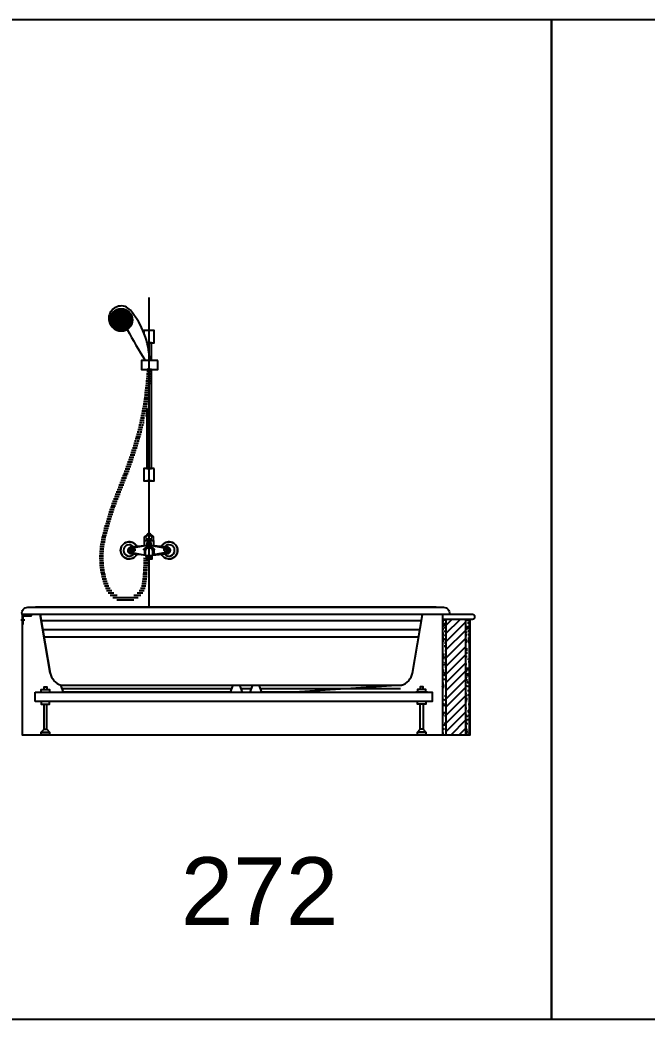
# Model space of a CAD drawing. Header units: inches. Extents: x 242965 to 445791, y 236206 to 423703.
# Drawn here: x 330684 to 333398, y 262687 to 267006 of the extents above; entities that cross this region are included whole.
import ezdxf

# ---------------------------------------------------------------- set-up
doc = ezdxf.new("R2010")
doc.units = ezdxf.units.IN
doc.header["$MEASUREMENT"] = 0
doc.layers.add('2', color=181, linetype='Continuous', lineweight=20)
doc.layers.add('wc', color=144, linetype='Continuous')
doc.styles.add('Vni-Helve', font='')
doc.styles.get('Vni-Helve').set_extended_font_data('VNI-Helve')
pattern_1 = [(180, (244275.1861232482, 244789.9833808509), (-5.625, 3.24759525), [3.75, -7.5]), (60.00000000000001, (244275.1861232482, 244789.9833808509), (5.624999987709674, 3.247595271287468), [3.749999999999998, -7.499999999999996]), (120, (244275.1861232482, 244789.9833808509), (-1.229032625671422e-08, 6.495190521287468), [-7.499999999999993, 3.749999999999996])]

msp = doc.modelspace()

# ---------------------------------------------------------------- hatches: boundary and pattern name
at = {"layer": 'wc'}
h = msp.add_hatch(dxfattribs=at)
h.set_pattern_fill('HONEY', color=256, scale=30, style=0)
h.set_pattern_definition(pattern_1)
h.paths.add_polyline_path([(331170.7327239817, 265709.028881905, 1), (331073.4165406108, 265709.028881905, 1)])
h.paths.add_polyline_path([(331157.0268023444, 265709.028881905, -1), (331087.1224622481, 265709.028881905, -1)], flags=16)
h = msp.add_hatch(dxfattribs=at)
h.set_pattern_fill('HONEY', color=256, scale=30, style=0)
h.set_pattern_definition(pattern_1)
h.paths.add_polyline_path([(331157.0268023445, 265709.028881905, 1), (331087.1224622481, 265709.028881905, 1)])
h = msp.add_hatch(dxfattribs=at)
h.set_pattern_fill('ANSI31', color=256, scale=80, angle=315, style=0)
h.set_pattern_definition([(180, (245163.6205668841, 244976.0934468297), (-2.664535259100376e-15, 10), [])])
edge = h.paths.add_edge_path()
edge.add_spline(control_points=[(331076.5357236032, 264906.6698174324), (331089.1372295659, 264937.83959754), (331101.7136773764, 264968.9483178029), (331133.8600694709, 265050.8955786695), (331152.8148652809, 265101.7561995736), (331178.8130120718, 265182.437404834), (331187.4979459257, 265212.0255309633), (331198.894323373, 265256.6703560061), (331202.4213488516, 265271.5957716686), (331207.2532793024, 265294.0614784897), (331208.7874921417, 265301.5629831166), (331211.6946065929, 265316.593914835), (331213.0668786697, 265324.1208076389), (331216.0544629694, 265341.617061076), (331217.6129259866, 265351.6145256441), (331220.6837190043, 265372.9704464402), (331222.1650536937, 265384.3405202965), (331225.1607984512, 265409.2555585815), (331226.6319335939, 265422.8189228274), (331229.9771709804, 265455.7891505866), (331231.7593376804, 265475.2476005638), (331233.5413082744, 265494.7676983038)], knot_values=[1.745135392665816, 1.745135392665816, 1.745135392665816, 1.745135392665816, 101.6641377283773, 101.6641377283773, 264.8428148744112, 264.8428148744112, 358.7627938430099, 358.7627938430099, 405.7227833273092, 405.7227833273092, 429.2027780694589, 429.2027780694589, 452.6827728116085, 452.6827728116085, 483.6328701522372, 483.6328701522372, 518.5129490118761, 518.5129490118761, 559.7553356420099, 559.7553356420099, 618.3939748546662, 618.3939748546662, 618.3939748546662, 618.3939748546662], degree=3, periodic=0)
edge.add_line((331233.5413082744, 265494.7676983038), (331252.7952053442, 265494.7676983038))
edge.add_spline(control_points=[(331252.7952053442, 265494.7676983038), (331247.6230058144, 265438.1044836164), (331242.4508062847, 265381.4412689289), (331232.7952053442, 265325.761583994)], knot_values=[0, 0, 0, 0, 170.1853891323093, 170.1853891323093, 170.1853891323093, 170.1853891323629], degree=3, periodic=0)
edge.add_spline(control_points=[(331232.7952053442, 265325.7615839939), (331207.3657412524, 265179.1208355408), (331150.8389241961, 265039.3019549204), (331094.3121071397, 264899.4830743)], knot_values=[170.1853891323093, 170.1853891323093, 170.1853891323093, 170.1853891323629, 618.3939748546662, 618.3939748546662, 618.3939748546662, 618.3939748546662], degree=3, periodic=0)
edge.add_line((331094.3121071397, 264899.4830743), (331076.5357236033, 264906.6698174325))
h = msp.add_hatch(dxfattribs=at)
h.set_pattern_fill('ANSI31', color=256, scale=80, angle=315, style=0)
h.set_pattern_definition([(180, (244275.1861232482, 245009.4830743), (-2.664535259100376e-15, 10), [])])
edge = h.paths.add_edge_path()
edge.add_spline(control_points=[(331242.7726698658, 264676.8354277483), (331236.4143583952, 264651.7771656335), (331236.2114271857, 264645.8468431961), (331235.6796031629, 264631.7536814519), (331235.331368886, 264623.4857468071), (331234.5409951543, 264608.7598524698), (331234.1286949939, 264602.2522238758), (331233.3826210755, 264592.9164278652), (331233.1118805492, 264589.8690722478), (331232.1206051387, 264579.9992742295), (331231.2882478857, 264573.6174932068), (331229.4050572912, 264563.216019989), (331228.470995928, 264559.0190101643), (331226.2081210903, 264550.9356589196), (331224.8775981199, 264547.0478095721), (331221.7014318736, 264539.5641054157), (331219.8531417652, 264535.9696780877), (331215.592856136, 264529.1457376694), (331213.1819253354, 264525.9208033061), (331208.7212851001, 264520.8747268292), (331206.8081005007, 264518.9360814195), (331202.783033517, 264515.244335207), (331200.6656600361, 264513.4843089679), (331196.2360841546, 264510.1295374949), (331193.9248482402, 264508.5358862632), (331187.1846278611, 264504.3058354273), (331182.5574922623, 264501.8693455823), (331172.8350452849, 264497.6877822934), (331167.739340761, 264495.9427179403), (331159.7144017327, 264493.9509601014), (331156.9200773527, 264493.3876784738), (331152.2558052641, 264492.6818029209), (331150.4210973631, 264492.4629562034), (331146.7585435191, 264492.1393240218), (331144.9283743424, 264492.0341513318), (331139.4494873745, 264491.8829178975), (331135.8125354162, 264492.001000251), (331125.5319024117, 264492.9238967724), (331118.9750703402, 264494.2273829755), (331106.3331277231, 264498.1127914748), (331100.2464005132, 264500.6948113672), (331092.0689532234, 264505.2412545289), (331089.6900303883, 264506.7099429667), (331086.0030339076, 264509.2349435316), (331084.6471742469, 264510.2213190243), (331080.6679619012, 264513.2982048703), (331078.1670629962, 264515.4807631317), (331073.463175042, 264520.0538352329), (331071.2596644737, 264522.4444915481), (331065.6855875272, 264529.1139419508), (331062.5766092456, 264533.5422624451), (331057.0210425244, 264542.6749215607), (331054.5732154844, 264547.3801638583), (331050.1954925091, 264556.9366613285), (331048.2653508433, 264561.7887410155), (331044.7972134268, 264571.5329116528), (331043.2593272412, 264576.4254494308), (331041.0809087742, 264584.0149742302), (331040.3429427308, 264586.7330452896), (331039.089977474, 264591.5539563286), (331038.5612667883, 264593.6605666983), (331037.5362936618, 264597.876858516), (331037.0413704404, 264599.9836860687), (331035.6095876311, 264606.3003715186), (331034.7257151956, 264610.5064359374), (331032.2884183588, 264623.1105832763), (331030.9493339949, 264631.4946815431), (331027.8079947524, 264656.5978540336), (331026.8824697225, 264673.268558803), (331027.2702706989, 264695.7748949276), (331027.5241414718, 264701.6602874537), (331028.2224158382, 264711.728047516), (331028.5917746444, 264715.9104246508), (331029.4740269046, 264724.242825331), (331029.9869084851, 264728.3954683951), (331031.7200361065, 264740.8129462078), (331033.1346500001, 264749.0372435782), (331038.2572982388, 264774.8846057544), (331042.7172367366, 264792.3169726565), (331052.5098460165, 264826.7586418272), (331057.8433223377, 264843.7691772131), (331064.6910482176, 264865.5948900111), (331066.2568280804, 264870.5839127454), (331069.144938995, 264879.8588629323), (331070.4705756173, 264884.1493054032), (331072.9357939203, 264892.2031532727), (331074.0777825001, 264895.9637242709), (331075.2102508005, 264899.7231118424)], knot_values=[92.44312059135477, 92.44312059135477, 92.44312059135477, 92.44312059135477, 103.5076358182988, 103.5076358182988, 118.1215385414112, 118.1215385414112, 130.0120821534849, 130.0120821534849, 135.9829018951531, 135.9829018951531, 149.9666982611641, 149.9666982611641, 160.2146570975682, 160.2146570975682, 170.4626159339722, 170.4626159339722, 180.7105747703762, 180.7105747703762, 190.9585336067802, 190.9585336067802, 197.8944380781307, 197.8944380781307, 204.8303425494813, 204.8303425494813, 211.7662470208318, 211.7662470208318, 224.3230963658253, 224.3230963658253, 236.8799457108187, 236.8799457108187, 243.4059030690162, 243.4059030690162, 247.6112714823326, 247.6112714823326, 251.816639895649, 251.816639895649, 260.2273767222817, 260.2273767222817, 275.8259483136974, 275.8259483136974, 291.4245199051131, 291.4245199051131, 298.0701430875893, 298.0701430875893, 302.0582777964577, 302.0582777964577, 310.0345472141947, 310.0345472141947, 318.0108166319316, 318.0108166319316, 331.5644935432299, 331.5644935432299, 345.1181704545282, 345.1181704545282, 358.6718473658265, 358.6718473658265, 372.2255242771247, 372.2255242771247, 379.8299686225577, 379.8299686225577, 385.8079881769247, 385.8079881769247, 391.7860077312916, 391.7860077312916, 403.7420468400254, 403.7420468400254, 427.6541250574931, 427.6541250574931, 475.4782814924284, 475.4782814924284, 492.4409842928202, 492.4409842928202, 504.5309155152604, 504.5309155152604, 516.6208467377006, 516.6208467377006, 540.800709182581, 540.800709182581, 593.0963338136486, 593.0963338136486, 645.3919584447161, 645.3919584447161, 660.9568083996819, 660.9568083996819, 674.4263909954086, 674.4263909954086, 686.2341686334223, 686.2341686334223, 686.2341686334223, 686.2341686334223], degree=3, periodic=0)
edge.add_line((331075.2102508005, 264899.7231118424), (331094.4717116014, 264900.0169623807))
edge.add_spline(control_points=[(331094.4717116014, 264900.0169623807), (331091.9005490128, 264891.4129322442), (331072.6348857047, 264828.1209052853), (331038.2138467508, 264728.1386166057), (331049.7112418126, 264608.1308672273), (331080.6536841923, 264522.1084003613), (331147.2156256571, 264503.562881776), (331202.231130176, 264531.3159082991), (331216.5558485794, 264574.2441564139), (331217.9447034048, 264654.1248599043), (331219.0102195479, 264678.0786561096)], knot_values=[77.99215631071536, 77.99215631071536, 77.99215631071536, 77.99215631071536, 104.8357651522759, 275.3594946404427, 387.3535445791956, 467.9363034091895, 526.2741706862143, 571.6049022163926, 633.5036158118899, 692.0477379207758, 692.0477379207758, 692.0477379207758, 692.0477379207758], degree=3, periodic=0)
edge.add_line((331219.0102195478, 264678.0786561096), (331229.25571316, 264677.6229146171))
edge.add_spline(control_points=[(331229.3281045023, 264677.6196944953), (331229.5857087906, 264677.3869488244), (331229.85597894, 264677.1759874226), (331230.139747671, 264676.9893699545)], knot_values=[13.35864012165642, 13.35864012165642, 13.35864012165642, 13.35864012165642, 14.52038149083728, 14.52038149084071, 14.52038149084071, 14.52038149084071], degree=3, periodic=0)
edge.add_spline(control_points=[(331230.139747671, 264676.9893699545), (331233.246334845, 264674.9463561569), (331237.9707269272, 264675.8209626457), (331242.7726698657, 264676.8354277482)], knot_values=[0.6403577934595663, 0.6403577934629929, 0.6403577934629929, 0.6403577934629929, 13.35864012165985, 13.35864012165985, 13.35864012165985, 13.35864012165985], degree=3, periodic=0)
h = msp.add_hatch(dxfattribs=at)
h.set_pattern_fill('AR-CONC', color=256, scale=5, style=0)
h.set_pattern_definition([(130, (319642.2753241617, 246226.2032777076), (-35.86300913003767, -3.137606749129755), [3.75, -41.25]), (185, (319642.2753241617, 246226.2032777076), (6.937566680650001, 37.60960668500059), [3, -33]), (79.54860000000002, (319639.2867401617, 246225.9418107076), (-28.92546908570108, 34.47197710304768), [3.18700949999999, -35.05710559999984]), (133.8157999999999, (319642.2753241617, 246236.2032777076), (-53.36205243128222, -8.275950716450904), [5.625, -61.875]), (83.3644, (319637.8284869117, 246235.5136123576), (-46.73313527743517, 48.70589354502209), [4.780514399999978, -52.58564999999983]), (188.8158, (319642.2753241617, 246236.2032777076), (-46.73309725668136, 48.70593004626623), [4.499999999999989, -49.49999999999991]), (159, (319637.2753241617, 246233.7032777076), (-29.84535260592308, -20.13094453326694), [3.75, -41.25]), (214, (319637.2753241617, 246233.7032777076), (-12.16576659607909, 36.25750225234265), [3, -33]), (108.5486, (319634.7882125117, 246232.0256974076), (-42.0111314290745, 16.12652483549762), [3.187009499999995, -35.05710559999992]), (142.5, (319642.2753241617, 246226.2032777076), (-0.6079927658645334, 16.64469269156557), [0, -32.59999999999999, 0, -33.5, 0, -33.125]), (172.5, (319642.2753241617, 246226.2032777076), (-13.15347687210743, 19.72058559411801), [0, -19.1, 0, -31.85, 0, -12.625]), (212.5, (319653.4253241618, 246226.2032777076), (-26.69112180862045, -1.12774358671899), [0, -12.49999999999998, 0, -38.99999999999991, 0, -51.74999999999991]), (222.5, (319658.4253241618, 246226.2032777076), (-29.15930846711931, 5.005249116615882), [0, -16.24999999999999, 0, -25.89999999999999, 0, -36.74999999999998])])
h.paths.add_polyline_path([(332612.3984831024, 264415.638748526), (332627.3984831024, 264415.638748526), (332627.3984831024, 263915.638748526), (332612.3984831024, 263915.638748526)])
h.paths.add_polyline_path([(332512.3984831024, 264415.638748526), (332527.3984831024, 264415.638748526), (332527.3984831024, 263915.638748526), (332512.3984831024, 263915.638748526)])
h = msp.add_hatch(dxfattribs=at)
h.set_pattern_fill('ANSI31', color=256, scale=200, style=0)
h.set_pattern_definition([(45, (218767.3520409886, 233960.9011778321), (-17.67766952966369, 17.67766952966369), [])])
h.paths.add_polyline_path([(332612.3984831024, 263915.638748526), (332527.3984831024, 263915.638748526), (332527.3984831024, 264415.638748526), (332612.3984831024, 264415.638748526)])

# ---------------------------------------------------------------- linework, layer by layer
at = {"layer": 'wc', "color": 3}
for points in [[(327133.8057021436, 262686.8769257944), (332984.0683649026, 262686.8769257944), (332984.0683649026, 267006.2277844262), (327133.8057021436, 267006.2277844262)], [(332984.0683649026, 262686.8769257944), (338834.3310276617, 262686.8769257944), (338834.3310276617, 267006.2277844262), (332984.0683649026, 267006.2277844262)]]:
    msp.add_lwpolyline(points, close=True, dxfattribs=at)
at = {"layer": 'wc'}
for points in [[(331245.2474068681, 265533.4842345844, 0.165771041884615), (331162.1001781622, 265751.5070774621), (331162.1001781619, 265751.5070774629, 1.015898692739994), (331082.7566450856, 265679.6232799038)], [(331148.2801004106, 265668.0303047679, 0.01501344768592135), (331225.1781845178, 265534.0789432073)], [(331069.8682411357, 264828.1129585939, 0.2046748324433751), (331062.6423108276, 264831.2002217131)], [(331067.800824803, 264830.2740427773, 0.2046748324433751), (331065.6330457106, 264831.2002217131)], [(331256.5889497154, 264767.6531360372), (331250.9689450751, 264776.5949163462), (331250.9689450751, 264776.5949163462, 0.2579203543434639), (331246.0921851298, 264779.2898205179), (331246.0921851298, 264779.2898205179), (331238.9386396889, 264779.2898205179), (331238.9386396889, 264779.2898205179, 0.250973073189076), (331234.1435283674, 264776.7211380224), (331234.1435283674, 264776.7211380225), (331227.4141150158, 264766.6098638846)], [(331254.4267744896, 264771.0984780213), (331251.0894917438, 264780.1433440581), (331251.0894917438, 264780.1433440581, 0.3140877520797029), (331245.6855980242, 264783.9094702741), (331245.6855980242, 264783.9094702741), (331242.3724721273, 264783.9094702741), (331239.0593462304, 264783.9094702741), (331239.0593462304, 264783.9094702741, 0.3140877520797029), (331233.6554525107, 264780.1433440581), (331233.6554525107, 264780.1433440581), (331230.318169765, 264771.0984780213)], [(331175.7830992945, 264728.0463446005, 2.955942303618468), (331175.8942015395, 264698.3272054793)], [(331222.8228822226, 264756.1573722371), (331222.8228822226, 264767.9097259864), (331222.8228822225, 264767.9097259864, -0.4696922146725397), (331231.9293555171, 264775.4651920213)], [(331250.5819308804, 264745.812445045, 0.3744332317942339), (331242.7901433297, 264750.6924794894), (331242.7901433298, 264750.6924794894, 0.3744332317942339), (331234.9983557791, 264745.812445045)], [(331261.922062032, 264756.1573722371), (331261.922062032, 264767.9097259864), (331261.922062032, 264767.9097259864, 0.4696922146725397), (331252.8155887374, 264775.4651920213)], [(331309.2891309526, 264698.2849896566, 2.945555675135901), (331309.3997635319, 264728.0873051773)], [(331259.2448325845, 264692.962810402), (331326.366585164, 264700.1011660341), (331326.366585164, 264700.101166034, 0.6991852973510527), (331325.0608965636, 264726.4731869819), (331325.0608965637, 264726.4731869819), (331261.922062032, 264732.9806051517), (331223.6582246275, 264732.9806051517), (331160.5193900958, 264726.4731869819), (331160.5193900959, 264726.4731869819, 0.6991852973510527), (331159.2137014956, 264700.101166034), (331159.2137014956, 264700.1011660341), (331223.6582246275, 264693.2475320484)], [(331223.6582246275, 264732.9806051517), (331162.2269145341, 264720.97209979), (331162.2269145342, 264720.97209979, 0.6991852973510527), (331161.4562649343, 264705.4066829008), (331161.4562649343, 264705.4066829008), (331225.9033672493, 264692.8086547533)], [(331178.338868637, 264723.9451841931, 0.001834908786488671), (331178.2587818156, 264724.1059864662)], [(331178.2587818156, 264702.1221507339, 0.00263835554266827), (331178.3735639532, 264702.353546991)], [(331225.9033672494, 264708.5736467515, 0.4657933059428946), (331219.2104797926, 264717.0410120094), (331219.2104797926, 264717.0410120094, -0.5165355759739058), (331265.9377200412, 264717.0410120094), (331265.9377200413, 264717.0410120094, 0.4657933059428943), (331259.2448325845, 264708.5736467515)], [(331259.2448325845, 264689.6613699545), (331259.2448325845, 264708.5736467516, 1), (331225.9033672493, 264708.5736467516), (331225.9033672493, 264689.6613699545)], [(331261.922062032, 264732.9806051517), (331323.3533721254, 264720.97209979), (331323.3533721254, 264720.97209979, -0.6991852973510527), (331324.1240217253, 264705.4066829008), (331324.1240217253, 264705.4066829008), (331261.922062032, 264693.2475320484)], [(331306.7776908472, 264702.353546991, 0.003511772005635311), (331306.9310080875, 264702.0458169818)], [(331306.9310080875, 264724.1823202183, 0.002708321497485209), (331306.8123861634, 264723.9451841931)], [(332542.0985955602, 264435.638748526), (332452.2046645359, 264435.638748526), (330962.2952053442, 264435.638748526), (330782.8390801396, 264435.638748526), (330692.9451491152, 264435.638748526), (330692.9451491152, 264437.3021370588, -0.468138168946802), (330717.9156879816, 264467.2431306484), (331392.7952053442, 264467.2431306484), (332517.1280566938, 264467.2431306484, -0.468138168946802), (332542.0985955602, 264437.3021370588)], [(330815.2227665229, 264182.8036790687), (330771.9405013782, 264435.638748526), (330815.2227665229, 264182.8036790687, 0.2774400801687142), (330861.8344435209, 264129.5752460205), (331662.3966265827, 264129.5752460205), (332335.4588096445, 264129.5752460205, 0.2774400801687142), (332382.0704866425, 264182.8036790687), (332425.3527517873, 264435.638748526)], [(332512.3984831024, 264415.638748526), (332642.3984831024, 264415.638748526, 0.9999999999999999), (332642.3984831024, 264435.638748526), (332512.3984831024, 264435.638748526), (332512.3984831024, 263915.638748526)]]:
    msp.add_lwpolyline(points, format="xyb", dxfattribs=at)
for points in [[(331242.7952053442, 264467.2431306484), (331242.7952053442, 265806.4011778322)], [(331240.3355396827, 265610.0594070071), (331265.2782181418, 265610.0594070071), (331265.2782181418, 265663.7436356441), (331220.3121925466, 265663.7436356441), (331220.3121925466, 265653.0826974025)], [(331252.7952053442, 265533.4842345846), (331252.7952053442, 265610.0594070071), (331234.223627409, 265610.0594070071)], [(331232.7952053442, 265325.7615839939), (331232.7952053442, 265067.427864281), (331252.7952053442, 265067.427864281), (331252.7952053442, 265494.7676983038)], [(331252.7952053442, 265494.7676983037), (331233.700411386, 265496.5106647923)], [(331252.7952053442, 265013.7436356441), (331232.7952053442, 265013.7436356441)], [(331255.1677220145, 264761.741401052), (331229.0072800505, 264761.741401052)], [(331154.0299002976, 264715.638748526), (331184.8616072683, 264715.638748526)], [(331169.4457537829, 264731.0179650907), (331169.4457537829, 264700.2595319614)], [(331222.4962776623, 264712.9397704588), (331222.4962776623, 264696.9450108656)], [(331263.1272176797, 264712.9397704588), (331263.1272176797, 264696.9450108656)], [(331334.8616072683, 264715.638748526), (331304.0299002976, 264715.638748526)], [(331319.4457537829, 264731.0179650907), (331319.4457537829, 264700.2595319614)], [(331243.4983877927, 264676.9893699545), (331219.0102195479, 264678.0786561096)], [(331259.2448325845, 264689.6613699545), (331225.9033672493, 264689.6613699545)], [(331230.139747671, 264689.6613699545), (331230.139747671, 264676.9893699545), (331255.483747671, 264676.9893699545), (331255.483747671, 264689.6613699545)], [(331255.483747671, 264683.3253699545), (331230.139747671, 264683.3253699545)], [(331255.483747671, 264680.1573699545), (331230.139747671, 264680.1573699545)], [(330692.9451491152, 264437.3021370589), (330692.9451491152, 263915.638748526), (330692.9451491152, 263915.638748526), (332632.3984831024, 263915.638748526), (332632.3984831024, 263915.638748526), (332632.3984831024, 264415.638748526)], [(330694.2855658272, 264434.4887456619), (330734.2855658272, 264434.4887456619)], [(330717.2855658272, 264425.5568484939), (330717.2855658272, 264440.283421082)], [(330704.7021414022, 264411.4887456619), (330687.0882617861, 264411.4887456619)], [(332420.7967241022, 264409.0245320019), (331662.3966265827, 264409.0245320019), (331662.3966265827, 264409.0245320019), (330776.4965290633, 264409.0245320019)], [(332527.3984831024, 264415.638748526), (332527.3984831024, 263915.638748526)], [(332612.3984831024, 264415.638748526), (332612.3984831024, 263915.638748526)], [(332627.3984831024, 264415.638748526), (332627.3984831024, 263915.638748526)], [(330783.0458199288, 264370.7665895093), (331662.3966265827, 264370.7665895093), (332414.2474332367, 264370.7665895093)], [(332408.5523986303, 264337.4988188542), (331662.3966265827, 264337.4988188542), (330788.7408545351, 264337.4988188542)], [(331605.5482200616, 264129.5752460215), (331593.895306371, 264099.6342524314), (331052.109901853, 264099.6342524314), (330872.1452563248, 264099.6342524314), (330860.4923426342, 264129.5752460215)], [(331633.4854311477, 264129.5752460215), (331645.1383448383, 264099.6342524314), (331662.3966265827, 264099.6342524314), (331679.6549083272, 264099.6342524314), (331691.3078220177, 264129.5752460215)], [(332336.8009105312, 264129.5752460215), (331872.1479968406, 264099.6342524314), (331842.1833513124, 264099.6342524314), (331730.8979467943, 264099.6342524314), (331719.2450331039, 264129.5752460215)], [(332627.3984831024, 264165.638748526), (332632.3984831024, 264165.638748526)], [(330749.2952053442, 264099.6342524309), (332467.1475411461, 264099.6342524309), (332467.1475411461, 264059.6342524309), (330749.2952053442, 264059.6342524309)], [(330749.2952053442, 264059.6342524309), (330749.2952053442, 264099.6342524309)], [(330769.2952053442, 264099.6342524309), (330819.2952053442, 264099.6342524309)], [(330776.2952053442, 264099.6342524309), (330776.2952053442, 264111.6342524309), (330776.2952053442, 264111.6342524309), (330812.2952053442, 264111.6342524309), (330812.2952053442, 264099.6342524309)], [(330788.2952053442, 264111.6342524309), (330788.2952053442, 264123.6342524309), (330788.2952053442, 264123.6342524309), (330800.2952053442, 264123.6342524309), (330800.2952053442, 264111.6342524309)], [(331599.7217632165, 264114.6047492257), (331052.1099018526, 264114.6047492257), (330866.3187994796, 264114.6047492257)], [(331685.4813651725, 264114.6047492257), (331662.3966265827, 264114.6047492257), (331639.311887993, 264114.6047492257)], [(332330.9744536858, 264114.6047492257), (331842.1833513128, 264114.6047492257), (331725.0714899489, 264114.6047492257)], [(332447.1475411461, 264099.6342524309), (332397.1475411461, 264099.6342524309)], [(332440.1475411461, 264099.6342524309), (332440.1475411461, 264111.6342524309), (332440.1475411461, 264111.6342524309), (332404.1475411461, 264111.6342524309), (332404.1475411461, 264099.6342524309)], [(332428.1475411461, 264111.6342524309), (332428.1475411461, 264123.6342524309), (332428.1475411461, 264123.6342524309), (332416.1475411461, 264123.6342524309), (332416.1475411461, 264111.6342524309)], [(330776.2952053442, 264059.6342524309), (330776.2952053442, 264047.6342524309), (330812.2952053442, 264047.6342524309), (330812.2952053442, 264059.6342524309)], [(330788.2952053442, 263939.638748526), (330788.2952053442, 264047.6342524309)], [(330800.2952053442, 263939.638748526), (330800.2952053442, 264047.6342524309)], [(332440.1475411461, 264059.6342524309), (332440.1475411461, 264047.6342524309), (332404.1475411461, 264047.6342524309), (332404.1475411461, 264059.6342524309)], [(332428.1475411461, 264047.6342524309), (332428.1475411461, 263939.638748526), (332440.1475411461, 263927.638748526), (332440.1475411461, 263915.638748526), (332404.1475411461, 263915.638748526), (332404.1475411461, 263927.638748526), (332404.1475411461, 263927.638748526), (332416.1475411461, 263939.638748526), (332416.1475411461, 264047.6342524309)], [(330776.2952053442, 263927.638748526), (330812.2952053442, 263927.638748526)], [(330776.2952053442, 263915.638748526), (330812.2952053442, 263915.638748526)], [(332440.1475411461, 263927.638748526), (332404.1475411461, 263927.638748526)], [(332440.1475411461, 263915.638748526), (332404.1475411461, 263915.638748526)], [(332428.1475411461, 263939.638748526), (332416.1475411461, 263939.638748526)]]:
    msp.add_lwpolyline(points, dxfattribs=at)
for points in [[(331281.2515805342, 265533.4842345846), (331209.243233202, 265533.4842345846), (331209.243233202, 265494.7676983038), (331281.2515805342, 265494.7676983038)], [(331265.2782181418, 265067.427864281), (331220.3121925466, 265067.427864281), (331220.3121925466, 265013.7436356441), (331265.2782181418, 265013.7436356441)], [(331261.922062032, 264732.9806051517), (331222.8228822225, 264732.9806051517), (331222.8228822225, 264756.1573722371), (331261.922062032, 264756.1573722371)], [(331250.5819308804, 264732.9806051517), (331234.5693239199, 264732.9806051517), (331234.5693239199, 264745.812445045), (331250.5819308804, 264745.812445045)], [(330812.2952053442, 263927.638748526), (330812.2952053442, 263915.638748526), (330776.2952053442, 263915.638748526), (330776.2952053442, 263927.638748526), (330788.2952053442, 263939.638748526), (330800.2952053442, 263939.638748526)]]:
    msp.add_lwpolyline(points, close=True, dxfattribs=at)
for points in [[(331189.5707394108, 264696.8727143883, -4.301826225823194), (331189.5183721613, 264729.4619735853, 4.301826225823194)], [(331296.0619144982, 264729.4619735853, -4.301826225823194), (331296.0095472487, 264696.8727143883, 4.301826225823194)], [(330734.2855658272, 264433.4887456619), (330734.2855658272, 264434.4887456619), (330694.2855658272, 264434.4887456619), (330694.2855658272, 264394.4887456619), (330695.2855658272, 264394.4887456619, 0.414213562373095), (330698.2855658272, 264397.4887456619), (330698.2855658272, 264425.4887456619, -0.414213562373095), (330703.2855658272, 264430.4887456619), (330731.2855658272, 264430.4887456619, 0.414213562373095)]]:
    msp.add_lwpolyline(points, format="xyb", close=True, dxfattribs=at)
at = {"layer": 'wc', "color": 7}
msp.add_lwpolyline([(332484.3733288134, 264467.2431306486), (330750.6704158621, 264467.2431306486)], dxfattribs=at)
at = {"layer": 'wc'}
for centre, radius in [((331122.0746322962, 265709.028881905), 48.65809168546402), ((331122.0746322962, 265709.028881905), 34.95217004819615), ((331169.4457537829, 264715.638748526), 10.5), ((331319.4457537829, 264715.638748526), 10.5)]:
    msp.add_circle(centre, radius, dxfattribs=at)

# ---------------------------------------------------------------- texts
at = {"layer": '2', "color": 4, "style": 'Vni-Helve'}
msp.add_text('272', height=292.5, dxfattribs=at).set_placement((331379.7655830607, 263093.8292677128))

doc.saveas('drawing.dxf')
